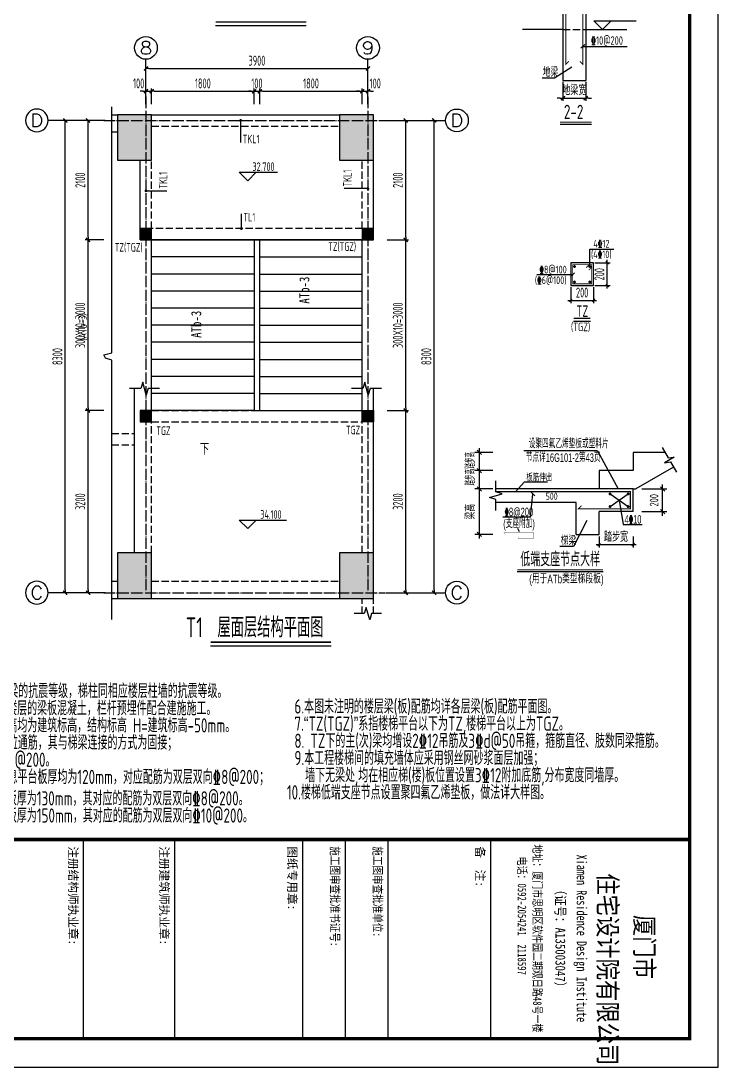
# Model space of a CAD drawing. Extents: x -441005 to 725361, y -182459 to 319313.
# Drawn here: x 455408 to 479900, y -133950 to -97178 of the extents above; entities that cross this region are included whole.
import ezdxf
from ezdxf.enums import TextEntityAlignment as Align

# ---------------------------------------------------------------- set-up
doc = ezdxf.new("R2010")
doc.units = 0
doc.header["$LTSCALE"] = 100
for name, pattern in [('DASHED', [0.75, 0.5, -0.25]), ('DOTE', [2.42, 2, -0.2, 0.02, -0.2]), ('HIDDEN', [7, 5, -2])]:
    doc.linetypes.add(name, pattern=pattern)
doc.layers.get('0').update_dxf_attribs({"linetype": 'CONTINUOUS'})
doc.layers.get('Defpoints').update_dxf_attribs({"linetype": 'CONTINUOUS'})
for name, color, linetype in [('AXIS', 3, 'CONTINUOUS'), ('AXIS_TEXT', 7, 'CONTINUOUS'), ('BEAM', 4, 'DASHED'), ('BEAM_CON', 4, 'CONTINUOUS'), ('COLU', 7, 'CONTINUOUS'), ('DIM', 3, 'CONTINUOUS'), ('DIM_SYMB', 3, 'CONTINUOUS'), ('DOTE', 8, 'DOTE'), ('D大样&索引', 7, 'CONTINUOUS'), ('GZ', 2, 'CONTINUOUS'), ('L梁图-主梁标注', 140, 'CONTINUOUS'), ('L梁图-次梁标注', 9, 'CONTINUOUS'), ('REIN', 1, 'CONTINUOUS'), ('STAIR', 2, 'CONTINUOUS'), ('S说明&图名', 4, 'CONTINUOUS'), ('TEXT', 7, 'CONTINUOUS'), ('THIN', 7, 'CONTINUOUS'), ('图框', 7, 'CONTINUOUS')]:
    doc.layers.add(name, color=color, linetype=linetype)
doc.styles.add('_TCH_AXIS', font='COMPLEX', dxfattribs={"bigfont": 'GBCBIG'})
doc.styles.add('_TCH_DIM', font='tssdeng.shx', dxfattribs={"width": 0.7, "bigfont": '1.shx'})
doc.styles.add('COMPLEX', font='COMPLEX')
doc.styles.add('DIM_FONT', font='tssdeng.shx', dxfattribs={"width": 0.7, "bigfont": '1.shx'})
doc.styles.add('HZTXT', font='TXT', dxfattribs={"bigfont": 'HZTXT'})
doc.styles.add('TSSD_Dimension', font='tssdeng.shx', dxfattribs={"width": 0.62, "bigfont": '1.shx'})
doc.styles.add('TSSD_Rein', font='Tssdeng.shx', dxfattribs={"width": 0.7, "bigfont": '1.shx'})
doc.styles.add('图框字型一', font='SimSun.ttf')
doc.styles.add('梁平法', font='xxxxx.shx', dxfattribs={"bigfont": 'dxfs.shx'})
doc.styles.add('说明', font='romans.shx', dxfattribs={"width": 0.7, "bigfont": 'dxfs.shx'})
doc.styles.add('黑体', font='simhei_1.ttf', dxfattribs={"width": 0.7})
doc.dimstyles.new('DIMN', dxfattribs={"dimtxt": 300, "dimasz": 100, "dimexe": 250, "dimexo": 300, "dimgap": 150, "dimtad": 1, "dimdec": 0, "dimzin": 0, "dimdsep": 46, "dimtxsty": 'DIM_FONT', "dimblk": 'ARCHTICK', "dimcen": 0.09, "dimclrt": 7, "dimazin": 2, "dimtfac": 1, "dimtdec": 0, "dimtix": 1, "dimtmove": 2, "dimatfit": 3, "dimfxl": 0, "dimtolj": 1, "dimtzin": 0, "dimarcsym": 0})
doc.dimstyles.new('TSSD_25_100', dxfattribs={"dimtxt": 350, "dimasz": 100, "dimexe": 100, "dimexo": 50, "dimgap": 100, "dimtad": 1, "dimdec": 0, "dimlfac": 0.25, "dimzin": 0, "dimdsep": 46, "dimtxsty": 'TSSD_Dimension', "dimblk": 'ARCHTICK', "dimcen": 0, "dimdle": 100, "dimclrt": 7, "dimadec": 0, "dimazin": 0, "dimtfac": 1, "dimtdec": 0, "dimtix": 1, "dimtmove": 2, "dimatfit": 3, "dimfxl": 0, "dimtolj": 1, "dimtzin": 0, "dimarcsym": 0})
doc.dimstyles.new('TSSD_50_100', dxfattribs={"dimtxt": 350, "dimasz": 100, "dimexe": 100, "dimexo": 50, "dimgap": 100, "dimtad": 1, "dimdec": 0, "dimlfac": 0.5, "dimzin": 0, "dimdsep": 46, "dimtxsty": 'TSSD_Dimension', "dimblk": '_tsdbk', "dimcen": 0, "dimdle": 100, "dimclrt": 7, "dimadec": 0, "dimazin": 0, "dimtfac": 1, "dimtdec": 0, "dimtix": 1, "dimtmove": 2, "dimatfit": 3, "dimfxl": 0, "dimtolj": 1, "dimtzin": 0, "dimarcsym": 0})

# ---------------------------------------------------------------- blocks, each defined once
blk = doc.blocks.new('_OBLIQUE')
at = {"color": 0, "linetype": 'ByBlock'}
blk.add_line((-0.5, -0.5), (0.5, 0.5), dxfattribs=at)
blk = doc.blocks.new('*D1404')
at = {"layer": 'Defpoints', "color": 0}
for p in [(1732, 3392), (950, 1792), (1732, 1792)]:
    blk.add_point(p, dxfattribs=at)
at = {"layer": 'D大样&索引', "color": 0, "lineweight": -2}
for p, q in [((1432, 3392), (800, 3392)), ((950, 3542), (950, 1642)), ((1432, 1792), (800, 1792))]:
    blk.add_line(p, q, dxfattribs=at)
at = {"layer": 'D大样&索引', "color": 0, "lineweight": -2, "xscale": 150, "yscale": 150, "zscale": 150}
for p, rotation in [((950, 3392), 90), ((950, 1792), 270)]:
    blk.add_blockref('_OBLIQUE', p, dxfattribs=dict(at, rotation=rotation))
at = {"layer": 'D大样&索引', "color": 7, "insert": (650, 2592), "char_height": 300, "attachment_point": 5, "rotation": 90, "style": 'DIM_FONT'}
blk.add_mtext('\\A1;{\\Ftssdeng,1|c134;梁高}', dxfattribs=at)
blk = doc.blocks.new('_ArchTick')
at = {"color": 0, "linetype": 'ByBlock', "const_width": 0.4}
blk.add_lwpolyline([(-0.5, -0.5), (0.5, 0.5)], dxfattribs=at)
blk = doc.blocks.new('*D1405')
at = {"layer": 'Defpoints', "color": 0}
for p in [(5158, 1766), (6358, 1766), (6358, 1433)]:
    blk.add_point(p, dxfattribs=at)
at = {"layer": 'D大样&索引', "color": 0, "lineweight": -2}
for p, q in [((5158, 1716), (5158, 1333)), ((6358, 1716), (6358, 1333)), ((5058, 1433), (6458, 1433))]:
    blk.add_line(p, q, dxfattribs=at)
at = {"layer": 'D大样&索引', "color": 0, "lineweight": -2, "xscale": 100, "yscale": 100, "zscale": 100, "rotation": 180}
blk.add_blockref('_ArchTick', (5158, 1433), dxfattribs=at)
at = {"layer": 'D大样&索引', "color": 0, "lineweight": -2, "xscale": 100, "yscale": 100, "zscale": 100}
blk.add_blockref('_ArchTick', (6358, 1433), dxfattribs=at)
at = {"layer": 'D大样&索引', "color": 7, "insert": (5758, 1708), "char_height": 350, "attachment_point": 5, "style": 'TSSD_Dimension'}
blk.add_mtext('\\A1;踏步宽', dxfattribs=at)
blk = doc.blocks.new('*D1406')
at = {"layer": 'Defpoints', "color": 0}
for p in [(6358, 3392), (7392, 3392), (6358, 2592)]:
    blk.add_point(p, dxfattribs=at)
at = {"layer": 'D大样&索引', "color": 0, "lineweight": -2}
for p, q in [((6658, 3392), (7542, 3392)), ((7392, 2442), (7392, 3542)), ((6658, 2592), (7542, 2592))]:
    blk.add_line(p, q, dxfattribs=at)
at = {"layer": 'D大样&索引', "color": 0, "lineweight": -2, "xscale": 150, "yscale": 150, "zscale": 150}
for p, rotation in [((7392, 3392), 90), ((7392, 2592), 270)]:
    blk.add_blockref('_OBLIQUE', p, dxfattribs=dict(at, rotation=rotation))
at = {"layer": 'D大样&索引', "color": 7, "insert": (7092, 2992), "char_height": 300, "attachment_point": 5, "rotation": 90, "style": 'DIM_FONT'}
blk.add_mtext('\\A1;200', dxfattribs=at)
blk = doc.blocks.new('*D1407')
at = {"layer": 'Defpoints', "color": 0}
for p in [(1732, 4032), (950, 3392), (1732, 3392)]:
    blk.add_point(p, dxfattribs=at)
at = {"layer": 'D大样&索引', "color": 0, "lineweight": -2}
for p, q in [((950, 4182), (950, 3242)), ((1432, 4032), (800, 4032)), ((1432, 3392), (800, 3392))]:
    blk.add_line(p, q, dxfattribs=at)
at = {"layer": 'D大样&索引', "color": 0, "lineweight": -2, "xscale": 150, "yscale": 150, "zscale": 150}
for p, rotation in [((950, 4032), 90), ((950, 3392), 270)]:
    blk.add_blockref('_OBLIQUE', p, dxfattribs=dict(at, rotation=rotation))
blk = doc.blocks.new('*D1408')
at = {"layer": 'Defpoints', "color": 0}
for p in [(1732, 4672), (950, 4032), (1732, 4032)]:
    blk.add_point(p, dxfattribs=at)
at = {"layer": 'D大样&索引', "color": 0, "lineweight": -2}
for p, q in [((950, 4822), (950, 3882)), ((1432, 4672), (800, 4672)), ((1432, 4032), (800, 4032))]:
    blk.add_line(p, q, dxfattribs=at)
at = {"layer": 'D大样&索引', "color": 0, "lineweight": -2, "xscale": 150, "yscale": 150, "zscale": 150}
for p, rotation in [((950, 4672), 90), ((950, 4032), 270)]:
    blk.add_blockref('_OBLIQUE', p, dxfattribs=dict(at, rotation=rotation))
blk = doc.blocks.new('_AXISO')
blk.add_circle((0, 0), 0.5)
at = {"layer": 'AXIS_TEXT', "style": 'COMPLEX', "width": 1.041667}
blk.add_attdef('A', text='', height=0.56, dxfattribs=at).set_placement((-0.25, -0.28), (0.25, -0.28), align=Align.FIT)
blk = doc.blocks.new('_tsdbk')
blk.add_line((-1, 0), (0, 0))
at = {"const_width": 0.5}
blk.add_lwpolyline([(-0.7, -0.7), (0.7, 0.7)], dxfattribs=at)
blk = doc.blocks.new('*D1495')
at = {"layer": 'Defpoints', "color": 0}
for p in [(468425, -100675), (469925, -100675), (468425, -117275)]:
    blk.add_point(p, dxfattribs=at)
at = {"layer": 'DIM', "color": 0, "lineweight": -2}
for p, q in [((468475, -100675), (470025, -100675)), ((469925, -117175), (469925, -100775)), ((468475, -117275), (470025, -117275))]:
    blk.add_line(p, q, dxfattribs=at)
at = {"layer": 'DIM', "color": 0, "lineweight": -2, "xscale": 100, "yscale": 100, "zscale": 100}
for p, rotation in [((469925, -100675), 90), ((469925, -117275), 270)]:
    blk.add_blockref('_tsdbk', p, dxfattribs=dict(at, rotation=rotation))
at = {"layer": 'DIM', "color": 7, "insert": (469650, -108975), "char_height": 350, "attachment_point": 5, "rotation": 90, "style": 'TSSD_Dimension'}
blk.add_mtext('\\A1;8300', dxfattribs=at)
blk = doc.blocks.new('*D1496')
at = {"layer": 'Defpoints', "color": 0}
for p in [(456966, -100675), (458366, -100675), (458366, -117275)]:
    blk.add_point(p, dxfattribs=at)
at = {"layer": 'DIM', "color": 0, "lineweight": -2}
for p, q in [((458316, -100675), (456866, -100675)), ((456966, -117175), (456966, -100775)), ((458316, -117275), (456866, -117275))]:
    blk.add_line(p, q, dxfattribs=at)
at = {"layer": 'DIM', "color": 0, "lineweight": -2, "xscale": 100, "yscale": 100, "zscale": 100}
for p, rotation in [((456966, -100675), 90), ((456966, -117275), 270)]:
    blk.add_blockref('_tsdbk', p, dxfattribs=dict(at, rotation=rotation))
at = {"layer": 'DIM', "color": 7, "insert": (456691, -108975), "char_height": 350, "attachment_point": 5, "rotation": 90, "style": 'TSSD_Dimension'}
blk.add_mtext('\\A1;8300', dxfattribs=at)
blk = doc.blocks.new('*D1497')
at = {"layer": 'Defpoints', "color": 0}
for p in [(467600, -98850), (459800, -99850), (467600, -99850)]:
    blk.add_point(p, dxfattribs=at)
at = {"layer": 'DIM', "color": 0, "lineweight": -2}
for p, q in [((459800, -99800), (459800, -98750)), ((459900, -98850), (467500, -98850)), ((467600, -99800), (467600, -98750))]:
    blk.add_line(p, q, dxfattribs=at)
at = {"layer": 'DIM', "color": 0, "lineweight": -2, "xscale": 100, "yscale": 100, "zscale": 100, "rotation": 180}
blk.add_blockref('_tsdbk', (459800, -98850), dxfattribs=at)
at = {"layer": 'DIM', "color": 0, "lineweight": -2, "xscale": 100, "yscale": 100, "zscale": 100}
blk.add_blockref('_tsdbk', (467600, -98850), dxfattribs=at)
at = {"layer": 'DIM', "color": 7, "insert": (463700, -98575), "char_height": 350, "attachment_point": 5, "style": 'TSSD_Dimension'}
blk.add_mtext('\\A1;3900', dxfattribs=at)
blk = doc.blocks.new('*D1498')
at = {"layer": 'Defpoints', "color": 0}
for p in [(460000, -99650), (459800, -100150), (460000, -100150)]:
    blk.add_point(p, dxfattribs=at)
at = {"layer": 'DIM', "color": 0, "lineweight": -2}
for p, q in [((459700, -99650), (459600, -99650)), ((459800, -100100), (459800, -99550)), ((459800, -99650), (460000, -99650)), ((460000, -100100), (460000, -99550)), ((460100, -99650), (460200, -99650))]:
    blk.add_line(p, q, dxfattribs=at)
at = {"layer": 'DIM', "color": 0, "lineweight": -2, "xscale": 100, "yscale": 100, "zscale": 100}
blk.add_blockref('_tsdbk', (459800, -99650), dxfattribs=at)
at = {"layer": 'DIM', "color": 0, "lineweight": -2, "xscale": 100, "yscale": 100, "zscale": 100, "rotation": 180}
blk.add_blockref('_tsdbk', (460000, -99650), dxfattribs=at)
at = {"layer": 'DIM', "color": 7, "insert": (459545, -99375), "char_height": 350, "attachment_point": 5, "style": 'TSSD_Dimension'}
blk.add_mtext('\\A1;100', dxfattribs=at)
blk = doc.blocks.new('*D1499')
at = {"layer": 'Defpoints', "color": 0}
for p in [(467600, -99650), (467400, -100150), (467600, -100150)]:
    blk.add_point(p, dxfattribs=at)
at = {"layer": 'DIM', "color": 0, "lineweight": -2}
for p, q in [((467300, -99650), (467200, -99650)), ((467400, -100100), (467400, -99550)), ((467400, -99650), (467600, -99650)), ((467600, -100100), (467600, -99550)), ((467700, -99650), (467800, -99650))]:
    blk.add_line(p, q, dxfattribs=at)
at = {"layer": 'DIM', "color": 0, "lineweight": -2, "xscale": 100, "yscale": 100, "zscale": 100}
blk.add_blockref('_tsdbk', (467400, -99650), dxfattribs=at)
at = {"layer": 'DIM', "color": 0, "lineweight": -2, "xscale": 100, "yscale": 100, "zscale": 100, "rotation": 180}
blk.add_blockref('_tsdbk', (467600, -99650), dxfattribs=at)
at = {"layer": 'DIM', "color": 7, "insert": (467855, -99375), "char_height": 350, "attachment_point": 5, "style": 'TSSD_Dimension'}
blk.add_mtext('\\A1;100', dxfattribs=at)
blk = doc.blocks.new('*D1500')
at = {"layer": 'Defpoints', "color": 0}
for p in [(463800, -99650), (463600, -100150), (463800, -100150)]:
    blk.add_point(p, dxfattribs=at)
at = {"layer": 'DIM', "color": 0, "lineweight": -2}
for p, q in [((463500, -99650), (463400, -99650)), ((463600, -100100), (463600, -99550)), ((463600, -99650), (463800, -99650)), ((463800, -100100), (463800, -99550)), ((463900, -99650), (464000, -99650))]:
    blk.add_line(p, q, dxfattribs=at)
at = {"layer": 'DIM', "color": 0, "lineweight": -2, "xscale": 100, "yscale": 100, "zscale": 100}
blk.add_blockref('_tsdbk', (463600, -99650), dxfattribs=at)
at = {"layer": 'DIM', "color": 0, "lineweight": -2, "xscale": 100, "yscale": 100, "zscale": 100, "rotation": 180}
blk.add_blockref('_tsdbk', (463800, -99650), dxfattribs=at)
at = {"layer": 'DIM', "color": 7, "insert": (463700, -99375), "char_height": 350, "attachment_point": 5, "style": 'TSSD_Dimension'}
blk.add_mtext('\\A1;100', dxfattribs=at)
blk = doc.blocks.new('*D1501')
at = {"layer": 'Defpoints', "color": 0}
for p in [(467400, -99650), (463800, -100150), (467400, -100150)]:
    blk.add_point(p, dxfattribs=at)
at = {"layer": 'DIM', "color": 0, "lineweight": -2}
for p, q in [((463800, -100100), (463800, -99550)), ((463900, -99650), (467300, -99650)), ((467400, -100100), (467400, -99550))]:
    blk.add_line(p, q, dxfattribs=at)
at = {"layer": 'DIM', "color": 0, "lineweight": -2, "xscale": 100, "yscale": 100, "zscale": 100, "rotation": 180}
blk.add_blockref('_tsdbk', (463800, -99650), dxfattribs=at)
at = {"layer": 'DIM', "color": 0, "lineweight": -2, "xscale": 100, "yscale": 100, "zscale": 100}
blk.add_blockref('_tsdbk', (467400, -99650), dxfattribs=at)
at = {"layer": 'DIM', "color": 7, "insert": (465600, -99375), "char_height": 350, "attachment_point": 5, "style": 'TSSD_Dimension'}
blk.add_mtext('\\A1;1800', dxfattribs=at)
blk = doc.blocks.new('*D1502')
at = {"layer": 'Defpoints', "color": 0}
for p in [(463600, -99650), (460000, -100150), (463600, -100150)]:
    blk.add_point(p, dxfattribs=at)
at = {"layer": 'DIM', "color": 0, "lineweight": -2}
for p, q in [((460000, -100100), (460000, -99550)), ((460100, -99650), (463500, -99650)), ((463600, -100100), (463600, -99550))]:
    blk.add_line(p, q, dxfattribs=at)
at = {"layer": 'DIM', "color": 0, "lineweight": -2, "xscale": 100, "yscale": 100, "zscale": 100, "rotation": 180}
blk.add_blockref('_tsdbk', (460000, -99650), dxfattribs=at)
at = {"layer": 'DIM', "color": 0, "lineweight": -2, "xscale": 100, "yscale": 100, "zscale": 100}
blk.add_blockref('_tsdbk', (463600, -99650), dxfattribs=at)
at = {"layer": 'DIM', "color": 7, "insert": (461800, -99375), "char_height": 350, "attachment_point": 5, "style": 'TSSD_Dimension'}
blk.add_mtext('\\A1;1800', dxfattribs=at)
blk = doc.blocks.new('*D1479')
at = {"layer": 'Defpoints', "color": 0}
for p in [(474725, -106481), (475525, -106481), (475525, -107000)]:
    blk.add_point(p, dxfattribs=at)
at = {"layer": 'D大样&索引', "color": 0, "lineweight": -2}
for p, q in [((474725, -106531), (474725, -107100)), ((475525, -106531), (475525, -107100)), ((474625, -107000), (475625, -107000))]:
    blk.add_line(p, q, dxfattribs=at)
at = {"layer": 'D大样&索引', "color": 0, "lineweight": -2, "xscale": 100, "yscale": 100, "zscale": 100, "rotation": 180}
blk.add_blockref('_ArchTick', (474725, -107000), dxfattribs=at)
at = {"layer": 'D大样&索引', "color": 0, "lineweight": -2, "xscale": 100, "yscale": 100, "zscale": 100}
blk.add_blockref('_ArchTick', (475525, -107000), dxfattribs=at)
at = {"layer": 'D大样&索引', "color": 7, "insert": (475125, -106725), "char_height": 350, "attachment_point": 5, "style": 'TSSD_Dimension'}
blk.add_mtext('\\A1;200', dxfattribs=at)
blk = doc.blocks.new('*D1480')
at = {"layer": 'Defpoints', "color": 0}
for p in [(475525, -105681), (476007, -105681), (475525, -106481)]:
    blk.add_point(p, dxfattribs=at)
at = {"layer": 'D大样&索引', "color": 0, "lineweight": -2}
for p, q in [((475575, -105681), (476107, -105681)), ((476007, -106581), (476007, -105581)), ((475575, -106481), (476107, -106481))]:
    blk.add_line(p, q, dxfattribs=at)
at = {"layer": 'D大样&索引', "color": 0, "lineweight": -2, "xscale": 100, "yscale": 100, "zscale": 100}
for p, rotation in [((476007, -105681), 90), ((476007, -106481), 270)]:
    blk.add_blockref('_ArchTick', p, dxfattribs=dict(at, rotation=rotation))
at = {"layer": 'D大样&索引', "color": 7, "insert": (475732, -106081), "char_height": 350, "attachment_point": 5, "rotation": 90, "style": 'TSSD_Dimension'}
blk.add_mtext('\\A1;200', dxfattribs=at)
blk = doc.blocks.new('*D1510')
at = {"layer": 'Defpoints', "color": 0}
for p in [(457766, -100675), (458366, -100675), (458366, -104875)]:
    blk.add_point(p, dxfattribs=at)
at = {"layer": 'DIM', "color": 0, "lineweight": -2}
for p, q in [((458316, -100675), (457666, -100675)), ((457766, -104775), (457766, -100775)), ((458316, -104875), (457666, -104875))]:
    blk.add_line(p, q, dxfattribs=at)
at = {"layer": 'DIM', "color": 0, "lineweight": -2, "xscale": 100, "yscale": 100, "zscale": 100}
for p, rotation in [((457766, -100675), 90), ((457766, -104875), 270)]:
    blk.add_blockref('_tsdbk', p, dxfattribs=dict(at, rotation=rotation))
at = {"layer": 'DIM', "color": 7, "insert": (457491, -102775), "char_height": 350, "attachment_point": 5, "rotation": 90, "style": 'TSSD_Dimension'}
blk.add_mtext('\\A1;2100', dxfattribs=at)
blk = doc.blocks.new('*D1511')
at = {"layer": 'Defpoints', "color": 0}
for p in [(468225, -110875), (468925, -110875), (468225, -117275)]:
    blk.add_point(p, dxfattribs=at)
at = {"layer": 'DIM', "color": 0, "lineweight": -2}
for p, q in [((468275, -110875), (469025, -110875)), ((468925, -117175), (468925, -110975)), ((468275, -117275), (469025, -117275))]:
    blk.add_line(p, q, dxfattribs=at)
at = {"layer": 'DIM', "color": 0, "lineweight": -2, "xscale": 100, "yscale": 100, "zscale": 100}
for p, rotation in [((468925, -110875), 90), ((468925, -117275), 270)]:
    blk.add_blockref('_tsdbk', p, dxfattribs=dict(at, rotation=rotation))
at = {"layer": 'DIM', "color": 7, "insert": (468650, -114075), "char_height": 350, "attachment_point": 5, "rotation": 90, "style": 'TSSD_Dimension'}
blk.add_mtext('\\A1;3200', dxfattribs=at)
blk = doc.blocks.new('*D1512')
at = {"layer": 'Defpoints', "color": 0}
for p in [(468225, -104875), (468925, -104875), (468225, -110875)]:
    blk.add_point(p, dxfattribs=at)
at = {"layer": 'DIM', "color": 0, "lineweight": -2}
for p, q in [((468275, -104875), (469025, -104875)), ((468925, -110775), (468925, -104975)), ((468275, -110875), (469025, -110875))]:
    blk.add_line(p, q, dxfattribs=at)
at = {"layer": 'DIM', "color": 0, "lineweight": -2, "xscale": 100, "yscale": 100, "zscale": 100}
for p, rotation in [((468925, -104875), 90), ((468925, -110875), 270)]:
    blk.add_blockref('_tsdbk', p, dxfattribs=dict(at, rotation=rotation))
at = {"layer": 'DIM', "color": 7, "insert": (468650, -107875), "char_height": 350, "attachment_point": 5, "rotation": 90, "style": 'TSSD_Dimension'}
blk.add_mtext('\\A1;300X10=3000', dxfattribs=at)
blk = doc.blocks.new('*D1513')
at = {"layer": 'Defpoints', "color": 0}
for p in [(468225, -100675), (468925, -100675), (468225, -104875)]:
    blk.add_point(p, dxfattribs=at)
at = {"layer": 'DIM', "color": 0, "lineweight": -2}
for p, q in [((468275, -100675), (469025, -100675)), ((468925, -104775), (468925, -100775)), ((468275, -104875), (469025, -104875))]:
    blk.add_line(p, q, dxfattribs=at)
at = {"layer": 'DIM', "color": 0, "lineweight": -2, "xscale": 100, "yscale": 100, "zscale": 100}
for p, rotation in [((468925, -100675), 90), ((468925, -104875), 270)]:
    blk.add_blockref('_tsdbk', p, dxfattribs=dict(at, rotation=rotation))
at = {"layer": 'DIM', "color": 7, "insert": (468650, -102775), "char_height": 350, "attachment_point": 5, "rotation": 90, "style": 'TSSD_Dimension'}
blk.add_mtext('\\A1;2100', dxfattribs=at)
blk = doc.blocks.new('*D1514')
at = {"layer": 'Defpoints', "color": 0}
for p in [(457766, -104875), (458366, -104875), (458366, -110875)]:
    blk.add_point(p, dxfattribs=at)
at = {"layer": 'DIM', "color": 0, "lineweight": -2}
for p, q in [((458316, -104875), (457666, -104875)), ((457766, -110775), (457766, -104975)), ((458316, -110875), (457666, -110875))]:
    blk.add_line(p, q, dxfattribs=at)
at = {"layer": 'DIM', "color": 0, "lineweight": -2, "xscale": 100, "yscale": 100, "zscale": 100}
for p, rotation in [((457766, -104875), 90), ((457766, -110875), 270)]:
    blk.add_blockref('_tsdbk', p, dxfattribs=dict(at, rotation=rotation))
at = {"layer": 'DIM', "color": 7, "insert": (457491, -107875), "char_height": 350, "attachment_point": 5, "rotation": 90, "style": 'TSSD_Dimension'}
blk.add_mtext('\\A1;300X10=3000', dxfattribs=at)
blk = doc.blocks.new('*D1515')
at = {"layer": 'Defpoints', "color": 0}
for p in [(457766, -110875), (458366, -110875), (458366, -117275)]:
    blk.add_point(p, dxfattribs=at)
at = {"layer": 'DIM', "color": 0, "lineweight": -2}
for p, q in [((458316, -110875), (457666, -110875)), ((457766, -117175), (457766, -110975)), ((458316, -117275), (457666, -117275))]:
    blk.add_line(p, q, dxfattribs=at)
at = {"layer": 'DIM', "color": 0, "lineweight": -2, "xscale": 100, "yscale": 100, "zscale": 100}
for p, rotation in [((457766, -110875), 90), ((457766, -117275), 270)]:
    blk.add_blockref('_tsdbk', p, dxfattribs=dict(at, rotation=rotation))
at = {"layer": 'DIM', "color": 7, "insert": (457491, -114075), "char_height": 350, "attachment_point": 5, "rotation": 90, "style": 'TSSD_Dimension'}
blk.add_mtext('\\A1;3200', dxfattribs=at)
blk = doc.blocks.new('*D1517')
at = {"layer": 'Defpoints', "color": 0}
for p in [(474450, -99272), (475250, -99272), (475250, -99890)]:
    blk.add_point(p, dxfattribs=at)
at = {"layer": 'DIM', "color": 0, "lineweight": -2}
for p, q in [((474450, -99322), (474450, -99990)), ((475250, -99322), (475250, -99990)), ((474350, -99890), (474250, -99890)), ((474450, -99890), (475250, -99890)), ((475350, -99890), (475450, -99890))]:
    blk.add_line(p, q, dxfattribs=at)
at = {"layer": 'DIM', "color": 0, "lineweight": -2, "xscale": 100, "yscale": 100, "zscale": 100}
blk.add_blockref('_tsdbk', (474450, -99890), dxfattribs=at)
at = {"layer": 'DIM', "color": 0, "lineweight": -2, "xscale": 100, "yscale": 100, "zscale": 100, "rotation": 180}
blk.add_blockref('_tsdbk', (475250, -99890), dxfattribs=at)
at = {"layer": 'DIM', "color": 7, "insert": (474850, -99615), "char_height": 350, "attachment_point": 5, "style": 'TSSD_Dimension'}
blk.add_mtext('\\A1;地梁宽', dxfattribs=at)
blk = doc.blocks.new('layisuixin-point')
blk.add_lwpolyline([(-0.25, 0, 0.5, 0.5, 1), (0.25, 0, 0.5, 0.5, 1)], format="xyseb", close=True)
blk = doc.blocks.new('A2+1_2')
at = {"layer": '图框'}
for p, q in [((81100, 34000), (88100, 34000)), ((81100, 30400), (88100, 30400)), ((81100, 28900), (88100, 28900)), ((81100, 27400), (88100, 27400)), ((81100, 22900), (88100, 22900)), ((81100, 19700), (88100, 19700))]:
    blk.add_line(p, q, dxfattribs=at)
blk.add_lwpolyline([(0, 0), (89100, 0), (89100, 42000), (0, 42000)], close=True, dxfattribs=at)
at = {"layer": '图框', "const_width": 120}
blk.add_lwpolyline([(2500, 1000), (88100, 1000), (88100, 41000), (2500, 41000)], close=True, dxfattribs=at)
blk.add_lwpolyline([(81100, 41000), (81100, 1000)], dxfattribs=at)
at = {"layer": '图框'}
for s, height, style, p in [('厦门市', 750, 'HZTXT', (83750, 39013)), ('住宅设计院有限公司', 750, 'HZTXT', (82290, 37723)), ('备  注:', 300, '图框字型一', (81342, 33490)), ('图纸专用章:', 300, '图框字型一', (81342, 26890)), ('注册建筑师执业章:', 300, '图框字型一', (81342, 22390)), ('注册结构师执业章:', 300, '图框字型一', (81342, 19190))]:
    blk.add_text(s, height=height, dxfattribs=dict(at, style=style)).set_placement(p)
at = {"layer": '图框', "style": '图框字型一'}
for s, height, width, p in [('Xiamen Residence Design Institute', 350, 0.75, (84578, 37036)), ('（证号：A135003047）', 350, 0.8, (84578, 36288)), ('地址：厦门市思明区软件园二期观日路48号一楼', 300, 0.75, (84578, 35504)), ('电话：0592-2054241  2118597', 300, 0.75, (83781, 34964))]:
    blk.add_text(s, height=height, dxfattribs=dict(at, width=width)).set_placement(p, align=Align.CENTER)
at = {"layer": '图框', "style": '图框字型一', "width": 0.8}
for s, p in [('施工图审查批准单位:', (81342, 29890)), ('施工图审查批准书证号:', (81342, 28390))]:
    blk.add_text(s, height=300, dxfattribs=at).set_placement(p)
blk = doc.blocks.new('A$C70C24E18')
at = {"layer": 'D大样&索引'}
for p, q in [((6358.1, 4672.5), (6358.1, 4032.5)), ((7478.1, 4672.5), (6358.1, 4672.5)), ((7775.8, 4151.5), (6447.4, 3392.5)), ((5158.1, 4032.5), (5158.1, 3392.5)), ((6358.1, 4032.5), (5158.1, 4032.5)), ((6358.1, 3392.5), (1530.8, 3392.5)), ((6358.1, 2592.5), (6358.1, 3392.5)), ((6358.1, 3392.5), (6447.4, 3392.5)), ((5544.9, 2770.3), (6180.3, 3214.7)), ((5544.9, 3214.7), (6180.3, 2770.3)), ((5862.6, 2992.5), (6011.1, 2139.6)), ((4358.1, 2912.5), (1530.8, 2912.5)), ((4358.1, 1792.5), (4358.1, 2912.5)), ((5158.1, 1792.5), (5158.1, 2592.5)), ((6358.1, 2592.5), (5158.1, 2592.5)), ((4729.3, 2274.5), (4265.7, 1363.8)), ((2368.3, 1878.6), (2307.8, 2000.3)), ((6011.1, 2139.6), (6679.4, 2139.6)), ((4358.1, 1792.5), (5158.1, 1792.5)), ((4265.7, 1363.8), (3779.2, 1363.8))]:
    blk.add_line(p, q, dxfattribs=at)
at = {"layer": 'D大样&索引', "color": 7}
for p, q in [((2525.3, 3626.2), (2224.2, 3292.5)), ((3349.1, 3626.2), (2525.3, 3626.2))]:
    blk.add_line(p, q, dxfattribs=at)
at = {"layer": 'D大样&索引'}
blk.add_lwpolyline([(7381.9, 4840.9), (7588, 4480.2), (7801.3, 4510), (7454, 4311.5), (7667.4, 4341.3), (7876.8, 3974.7)], dxfattribs=at)
at = {"layer": 'D大样&索引', "const_width": 40}
blk.add_lwpolyline([(6358.1, 3392.5), (5158.1, 3392.5)], dxfattribs=at)
at = {"layer": 'REIN'}
blk.add_lwpolyline([(1530.8, 3292.5, 40, 40, 0), (6258.1, 3292.5, 40, 40, 0), (6258.1, 2692.5, 30, 30, 0), (4434.5, 2692.5, 30, 30, 0), (4544.1, 2802.1, 30, 30, 0)], format="xyseb", dxfattribs=at)
at = {"layer": 'REIN', "color": 1, "const_width": 40}
blk.add_lwpolyline([(2758.1, 3292.5), (2908.1, 3142.5)], dxfattribs=at)
at = {"layer": 'REIN', "color": 1, "const_width": 50}
for points in [[(5519.9, 3214.7, 1), (5569.9, 3214.7, 1)], [(6155.3, 3214.7, 1), (6205.3, 3214.7, 1)], [(5519.9, 2770.3, -1), (5569.9, 2770.3, -1)], [(6155.3, 2770.3, -1), (6205.3, 2770.3, -1)]]:
    blk.add_lwpolyline(points, format="xyb", close=True, dxfattribs=at)
at = {"layer": 'REIN', "color": 1}
blk.add_lwpolyline([(2352.8, 1694.2, 9, 9, 0), (2319.9, 1661.3, 9, 9, 0), (2867, 1661.3, 12, 12, 0), (2867, 1841.3, 12, 12, 0), (1817, 1841.3, 12, 12, 0), (1862, 1796.3, 12, 12, 0)], format="xyseb", dxfattribs=at)
at = {"layer": 'TEXT'}
for p, q in [((5103.1, 4734.4), (2520.7, 4734.4)), ((5103.1, 4734.4), (5834.4, 3392.5)), ((2752.7, 2393.8), (2833.1, 3217.5)), ((2752.7, 2393.8), (1784.4, 2393.8))]:
    blk.add_line(p, q, dxfattribs=at)
at = {"layer": 'TEXT', "const_width": 40}
blk.add_lwpolyline([(5303.9, 543.3), (2282.7, 543.3)], dxfattribs=at)
at = {"layer": 'TEXT'}
blk.add_lwpolyline([(5303.9, 473.2), (2282.7, 473.2)], dxfattribs=at)
at = {"layer": 'THIN'}
blk.add_lwpolyline([(1530.8, 2632.5), (1530.8, 3022.5), (1310.8, 3092.5), (1750.8, 3212.5), (1530.8, 3282.5), (1530.8, 3672.5)], dxfattribs=at)
at = {"layer": 'D大样&索引', "color": 7, "style": 'TSSD_Rein', "width": 0.7}
for s, height, p in [('板筋伸出', 250, (2602, 3660)), ('500', 250, (3280.9, 3007.5)), ('低端支座节点大样', 500, (2394, 671.1))]:
    blk.add_text(s, height=height, dxfattribs=at).set_placement(p)
at = {"layer": 'D大样&索引', "style": 'TSSD_Rein', "width": 0.7}
blk.add_text('梯梁', height=300, dxfattribs=at).set_placement((3814, 1411.4))
at = {"layer": 'TEXT', "style": '梁平法'}
for s, width, p in [('设聚四氟乙烯垫板或塑料片', 0.6, (2689.1, 4825)), ('节点详16G101-2第43页', 0.6, (2587, 4340.9)), ('%%1328@200', 0.6, (1840.5, 2430.7)), ('(支座附加)', 0.6, (1794.8, 2019)), ('4%%13210', 0.6, (6057.9, 2168.6)), ('(用于ATb类型梯段板)', 0.7, (2706.9, 74.1))]:
    blk.add_text(s, height=300, dxfattribs=dict(at, width=width)).set_placement(p)
at = {"layer": 'TEXT', "style": '梁平法', "width": 0.5}
for p in [(800.5, 4103.5), (800.5, 3507.5)]:
    blk.add_text('踏步高', height=300, rotation=90, dxfattribs=at).set_placement(p)
at = {"layer": 'D大样&索引', "color": 3}
for base, p1, p2, text, picture, middle in [((950.5, 4032.5), (1731.9, 4672.5), (1731.9, 4032.5), ' ', '*D1408', (950.5, 4352.5)), ((950.5, 3392.5), (1731.9, 4032.5), (1731.9, 3392.5), ' ', '*D1407', (950.5, 3712.5)), ((950.5, 1792.5), (1731.9, 3392.5), (1731.9, 1792.5), '{\\Ftssdeng,1|c134;梁高}', '*D1404', (650.5, 2592.5))]:
    dim = blk.add_linear_dim(base=base, p1=p1, p2=p2, angle=90, text=text, dimstyle='DIMN', override={"dimasz": 150, "dimexe": 150, "dimlfac": 0.25, "dimtxsty": 'DIM_FONT', "dimblk1": 'OBLIQUE', "dimblk2": 'OBLIQUE', "dimsah": 1, "dimdle": 150}, dxfattribs=at)
    dim.commit()
    dim.dimension.update_dxf_attribs({"geometry": picture, "text_midpoint": middle})
dim = blk.add_linear_dim(base=(7391.9, 3392.5), p1=(6358.1, 2592.5), p2=(6358.1, 3392.5), angle=90, dimstyle='DIMN', override={"dimasz": 150, "dimexe": 150, "dimlfac": 0.25, "dimtxsty": 'DIM_FONT', "dimblk1": 'OBLIQUE', "dimblk2": 'OBLIQUE', "dimsah": 1, "dimdle": 150}, dxfattribs=at)
dim.commit()
dim.dimension.update_dxf_attribs({"geometry": '*D1406', "text_midpoint": (7091.9, 2992.5)})
dim = blk.add_linear_dim(base=(6358.1, 1432.9), p1=(5158.1, 1765.7), p2=(6358.1, 1765.7), text='踏步宽', dimstyle='TSSD_25_100', dxfattribs=at)
dim.commit()
dim.dimension.update_dxf_attribs({"geometry": '*D1405', "text_midpoint": (5758.1, 1707.9)})

msp = doc.modelspace()

# ---------------------------------------------------------------- hatches: boundary and pattern name
at = {"layer": 'COLU'}
for points in [[(460000, -102075), (460000, -100475), (458800, -100475), (458800, -102075)], [(467800, -102075), (467800, -100475), (466600, -100475), (466600, -102075)], [(460000, -117475), (460000, -115875), (458800, -115875), (458800, -117475)], [(467800, -117475), (467800, -115875), (466600, -115875), (466600, -117475)]]:
    msp.add_hatch(color=251, dxfattribs=at).paths.add_polyline_path(points)
at = {"layer": 'GZ'}
for points in [[(459600, -104875), (460000, -104875), (460000, -104475), (459600, -104475)], [(467400, -104875), (467800, -104875), (467800, -104475), (467400, -104475)], [(459600, -111275), (460000, -111275), (460000, -110875), (459600, -110875)], [(467800, -111275), (467400, -111275), (467400, -110875), (467800, -110875)]]:
    msp.add_hatch(color=252, dxfattribs=at).paths.add_polyline_path(points)

# ---------------------------------------------------------------- linework, layer by layer
for p, q in [((474450, -96549), (474450, -97478.3)), ((475250, -96549), (475250, -97478.3)), ((474450, -97478.3), (474450, -99271.7)), ((475250, -97478.3), (475250, -99271.7)), ((474758.8, -98808.5), (474148.2, -99191.9)), ((474148.2, -99191.9), (473718.8, -99191.9)), ((474450, -99271.7), (475250, -99271.7))]:
    msp.add_line(p, q)
at = {"layer": 'AXIS'}
for p, q in [((459800, -99850), (459800, -98525)), ((467600, -99850), (467600, -98525)), ((458366.5, -100675), (456366.5, -100675)), ((468225, -100675), (470325, -100675)), ((458366.5, -117275), (456366.5, -117275)), ((468225, -117275), (470325, -117275))]:
    msp.add_line(p, q, dxfattribs=at)
at = {"layer": 'BEAM', "linetype": 'HIDDEN', "ltscale": 0.5}
for p, q in [((474450, -97478.3), (475250, -97478.3)), ((460000, -100875), (466600, -100875)), ((460000, -104475), (460000, -102075)), ((467400, -104475), (467400, -102075)), ((467400, -104475), (460000, -104475)), ((460000, -110875), (460000, -110095.6)), ((467400, -110875), (467400, -110095.6)), ((460000, -110875), (463600, -110875)), ((463800, -110875), (467400, -110875)), ((460000, -111275), (467400, -111275)), ((460000, -115875), (460000, -111275)), ((467400, -115875), (467400, -111275)), ((458600, -111675), (459400, -111675)), ((458600, -112075), (459400, -112075)), ((460000, -116875), (466600, -116875)), ((458600, -117475), (458800, -117475)), ((467400, -118012.5), (467400, -117475)), ((467800, -118012.5), (467800, -117475))]:
    msp.add_line(p, q, dxfattribs=at)
at = {"layer": 'BEAM_CON'}
for p, q in [((458600, -100475), (458800, -100475)), ((460000, -100475), (466600, -100475)), ((458600, -101075), (458800, -101075)), ((459600, -104875), (459600, -102075)), ((467800, -104875), (467800, -102075)), ((467800, -104875), (459600, -104875)), ((459400, -115875), (459400, -110095.6)), ((467800, -115875), (467800, -110095.6)), ((458600, -116875), (458800, -116875)), ((460000, -117475), (466600, -117475))]:
    msp.add_line(p, q, dxfattribs=at)
at = {"layer": 'COLU'}
for points in [[(460000, -102075), (460000, -100475), (458800, -100475), (458800, -102075)], [(467800, -102075), (467800, -100475), (466600, -100475), (466600, -102075)], [(460000, -117475), (460000, -115875), (458800, -115875), (458800, -117475)], [(467800, -117475), (467800, -115875), (466600, -115875), (466600, -117475)]]:
    msp.add_lwpolyline(points, close=True, dxfattribs=at)
at = {"layer": 'DIM_SYMB'}
msp.add_lwpolyline([(461875, -111800, 0, 0, 0), (461875, -103275, 0, 0, 0), (465675, -103275, 0, 0, 0), (465675, -108700, 80, 0, 0), (465675, -109000, 0, 0, 0)], format="xyseb", dxfattribs=at)
at = {"layer": 'DOTE', "ltscale": 2}
for p, q in [((459800, -99850), (459800, -117275)), ((467600, -99850), (467600, -117275)), ((458316.5, -100675), (468225, -100675)), ((458316.5, -117275), (468200, -117275))]:
    msp.add_line(p, q, dxfattribs=at)
at = {"layer": 'D大样&索引'}
for p, q in [((474450, -97478.3), (473026.1, -97478.3)), ((475395, -105198.8), (476243.7, -105198.8)), ((475395, -105811.3), (475395, -105198.8)), ((474790, -106099.6), (473536.9, -106099.6)), ((474720.2, -106169.4), (474859.8, -106029.9)), ((474823.6, -107731.8), (475413.7, -107731.8))]:
    msp.add_line(p, q, dxfattribs=at)
at = {"layer": 'D大样&索引', "color": 7, "const_width": 40}
msp.add_lwpolyline([(474351.8, -100737.7), (475455.2, -100737.7)], dxfattribs=at)
at = {"layer": 'D大样&索引', "color": 7}
msp.add_lwpolyline([(474351.8, -100807.8), (475455.2, -100807.8)], dxfattribs=at)
at = {"layer": 'D大样&索引'}
msp.add_lwpolyline([(474725, -106481.3), (475525, -106481.3), (475525, -105681.3), (474725, -105681.3)], close=True, dxfattribs=at)
at = {"layer": 'D大样&索引', "const_width": 50}
msp.add_lwpolyline([(474823.6, -107631.8), (475413.7, -107631.8)], dxfattribs=at)
at = {"layer": 'GZ', "color": 2}
for points in [[(459600, -104875), (460000, -104875), (460000, -104475), (459600, -104475)], [(467400, -104875), (467800, -104875), (467800, -104475), (467400, -104475)], [(459600, -111275), (460000, -111275), (460000, -110875), (459600, -110875)], [(467800, -111275), (467400, -111275), (467400, -110875), (467800, -110875)]]:
    msp.add_lwpolyline(points, close=True, dxfattribs=at)
at = {"layer": 'L梁图-次梁标注'}
for p, q in [((463125, -100675), (463125, -101456.4)), ((459800, -103147.7), (460531.4, -103147.7)), ((467600, -103072.7), (466764.1, -103072.7)), ((463150, -103961.8), (463150, -104475))]:
    msp.add_line(p, q, dxfattribs=at)
at = {"layer": 'REIN', "color": 1}
for points, const_width in [([(474656.1, -98599), (474550, -98705.1), (474550, -96643.6), (475150, -96643.6), (475150, -98705.1), (475043.9, -98599)], 40), ([(475264.2, -105850.2), (475368.1, -105746.3), (475460, -105746.3), (475460, -106416.3), (474790, -106416.3), (474790, -105746.3), (475460, -105746.3), (475460, -105838.2), (475356.1, -105942.1)], 30)]:
    msp.add_lwpolyline(points, dxfattribs=dict(at, const_width=const_width))
at = {"layer": 'REIN', "color": 1, "const_width": 50}
for points in [[(474830, -105811.3, 1), (474880, -105811.3, 1)], [(475370, -105811.3, 1), (475420, -105811.3, 1)], [(474830, -106351.3, -1), (474880, -106351.3, -1)], [(475370, -106351.3, -1), (475420, -106351.3, -1)]]:
    msp.add_lwpolyline(points, format="xyb", close=True, dxfattribs=at)
at = {"layer": 'STAIR'}
for p, q in [((460000, -104875), (463600, -104875)), ((460000, -110875), (460000, -104875)), ((463500, -104875), (460100, -104875)), ((463800, -104875), (463600, -104875)), ((463600, -104875), (463600, -110875)), ((463600, -104875), (463800, -104875)), ((463800, -109012.1), (463800, -104875)), ((463800, -110875), (463800, -104875)), ((463800, -104875), (467400, -104875)), ((463900, -104875), (467300, -104875)), ((467400, -110875), (467400, -104875)), ((463600, -105475), (460000, -105475)), ((463800, -105475), (467400, -105475)), ((463600, -106075), (460000, -106075)), ((463800, -106075), (467400, -106075)), ((463600, -106675), (460000, -106675)), ((463800, -106675), (467400, -106675)), ((463600, -107275), (460000, -107275)), ((463800, -107275), (467400, -107275)), ((463600, -107875), (460000, -107875)), ((463800, -107875), (467400, -107875)), ((463600, -108475), (460000, -108475)), ((463800, -108475), (467400, -108475)), ((463600, -109075), (460000, -109075)), ((463800, -109075), (467400, -109075)), ((463600, -109675), (460000, -109675)), ((463800, -109675), (467400, -109675)), ((463600, -110275), (460000, -110275)), ((463800, -110275), (467400, -110275)), ((463600, -110875), (460000, -110875)), ((463600, -110875), (463800, -110875)), ((463800, -110875), (467400, -110875))]:
    msp.add_line(p, q, dxfattribs=at)
at = {"layer": 'S说明&图名'}
for p, q in [((462244.8, -97339.2), (465430.2, -97339.2)), ((462069.8, -119139.2), (466305.2, -119139.2))]:
    msp.add_line(p, q, dxfattribs=at)
for points in [[(462244.8, -97213.2, 52.5, 52.5, 0), (465430.2, -97213.2, 0, 0, 0)], [(462069.8, -119013.2, 52.5, 52.5, 0), (466305.2, -119013.2, 0, 0, 0)]]:
    msp.add_lwpolyline(points, format="xyseb", dxfattribs=at)
at = {"layer": 'TEXT'}
for p, q in [((475840.5, -97478.3), (475540.5, -97178.3)), ((475540.5, -97178.3), (477020.9, -97178.3)), ((475840.5, -97478.3), (476140.5, -97178.3)), ((475250, -97478.3), (476693.1, -97478.3)), ((475084.1, -98140.9), (475215.9, -98009.1)), ((475150, -98075), (476703.9, -98075))]:
    msp.add_line(p, q, dxfattribs=at)
at = {"layer": 'TEXT', "color": 3}
for p, q in [((463375, -102797.7), (463075, -102497.7)), ((463075, -102497.7), (464425, -102497.7)), ((463375, -102797.7), (463675, -102497.7)), ((463375, -115022.7), (463075, -114722.7)), ((463075, -114722.7), (464732.8, -114722.7)), ((463375, -115022.7), (463675, -114722.7))]:
    msp.add_line(p, q, dxfattribs=at)
at = {"layer": 'THIN'}
for points in [[(458600, -118215.4), (458600, -109105), (458380, -109035), (458320, -108915), (458600, -108845), (458600, -100195)], [(460280, -110095.6), (459880, -110095.6), (459810, -110315.6), (459690, -109875.6), (459620, -110095.6), (459220, -110095.6)], [(468080, -110095.6), (467680, -110095.6), (467610, -110315.6), (467490, -109875.6), (467420, -110095.6), (467020, -110095.6)], [(468080, -118012.5), (467730, -118012.5), (467660, -118232.5), (467540, -117792.5), (467470, -118012.5), (467120, -118012.5)]]:
    msp.add_lwpolyline(points, dxfattribs=at)

# ---------------------------------------------------------------- block references
at = {"rotation": 270}
msp.add_blockref('A2+1_2', (437900, -44850), dxfattribs=at)
at = {"layer": 'AXIS'}
ref = msp.add_blockref('_AXISO', (459800, -98125), dxfattribs=dict(at, xscale=800, yscale=800, zscale=800))
ref.add_attrib('A', '8', dxfattribs={"layer": 'AXIS_TEXT', "height": 452.5, "style": '_TCH_AXIS', "width": 1.5}).set_placement((459573.7, -98351.3), (460026.3, -98351.3), align=Align.FIT)
ref = msp.add_blockref('_AXISO', (467600, -98125), dxfattribs=dict(at, xscale=800, yscale=800, zscale=800))
ref.add_attrib('A', '9', dxfattribs={"layer": 'AXIS_TEXT', "height": 452.5, "style": '_TCH_AXIS', "width": 1.5}).set_placement((467373.7, -98351.3), (467826.3, -98351.3), align=Align.FIT)
ref = msp.add_blockref('_AXISO', (455966.5, -100675), dxfattribs=dict(at, xscale=-800, yscale=800, zscale=800))
ref.add_attrib('A', 'D', dxfattribs={"layer": 'AXIS_TEXT', "height": 452.5, "style": '_TCH_AXIS', "width": 1.235294}).set_placement((455740.2, -100901.3), (456192.7, -100901.3), align=Align.FIT)
ref = msp.add_blockref('_AXISO', (470725, -100675), dxfattribs=dict(at, xscale=800, yscale=800, zscale=800))
ref.add_attrib('A', 'D', dxfattribs={"layer": 'AXIS_TEXT', "height": 452.5, "style": '_TCH_AXIS', "width": 1.235294}).set_placement((470498.7, -100901.3), (470951.3, -100901.3), align=Align.FIT)
ref = msp.add_blockref('_AXISO', (455966.5, -117275), dxfattribs=dict(at, xscale=-800, yscale=800, zscale=800))
ref.add_attrib('A', 'C', dxfattribs={"layer": 'AXIS_TEXT', "height": 452.5, "style": '_TCH_AXIS', "width": 1.4}).set_placement((455740.2, -117501.3), (456192.7, -117501.3), align=Align.FIT)
ref = msp.add_blockref('_AXISO', (470725, -117275), dxfattribs=dict(at, xscale=800, yscale=800, zscale=800))
ref.add_attrib('A', 'C', dxfattribs={"layer": 'AXIS_TEXT', "height": 452.5, "style": '_TCH_AXIS', "width": 1.4}).set_placement((470498.7, -117501.3), (470951.3, -117501.3), align=Align.FIT)
at = {"layer": 'D大样&索引'}
msp.add_blockref('A$C70C24E18', (470559.3, -117018.3), dxfattribs=at)
at = {"layer": 'L梁图-次梁标注', "xscale": 99, "yscale": 99, "zscale": 99, "rotation": 270}
msp.add_blockref('layisuixin-point', (463125, -100675), dxfattribs=at)
at = {"layer": 'L梁图-次梁标注', "xscale": 99, "yscale": 99, "zscale": 99}
for p in [(459800, -103147.7), (467600, -103072.7), (463150, -104475)]:
    msp.add_blockref('layisuixin-point', p, dxfattribs=at)

# ---------------------------------------------------------------- texts
at = {"layer": 'DIM', "color": 6, "style": 'TSSD_Rein', "width": 0.6}
msp.add_text('(ATb-3)', height=300, rotation=90.00039, dxfattribs=at).set_placement((457720.7, -108414.3))
at = {"layer": 'DIM', "style": '说明', "width": 0.7}
msp.add_text('下', height=400, dxfattribs=at).set_placement((461689, -112424.1))
at = {"layer": 'D大样&索引', "color": 7, "style": 'TSSD_Rein', "width": 0.7}
msp.add_text('2-2', height=500, dxfattribs=at).set_placement((474483.9, -100625))
at = {"layer": 'D大样&索引', "style": 'TSSD_Rein', "width": 0.7}
for s, p in [('4%%13212', (475518.6, -104874.3)), ('(4%%13210)', (475435.8, -105247.5)), ('%%1328@100', (473621, -105783.4)), ('(%%1326@100)', (473463.7, -106156.5))]:
    msp.add_text(s, height=270, dxfattribs=at).set_placement(p, align=Align.TOP_LEFT)
for s, height, p in [('TZ', 400, (474921.4, -107580.6)), ('(TGZ)', 300, (474730.6, -108083.5))]:
    msp.add_text(s, height=height, dxfattribs=at).set_placement(p)
at = {"layer": 'GZ', "color": 2, "style": '_TCH_DIM', "width": 0.705882}
for s, p in [('TZ(TGZ)', (458704.3, -105285.4)), ('TZ(TGZ)', (466204.3, -105260.4)), ('TGZ', (466828, -111707.1)), ('TGZ', (460165.4, -111732.1))]:
    msp.add_text(s, height=300, dxfattribs=at).set_placement(p)
at = {"layer": 'L梁图-主梁标注', "color": 140, "style": '黑体', "width": 0.8}
for p in [(465540.6, -107117.8), (461740.6, -108317.8)]:
    msp.add_text('ATb-3', height=350, rotation=90.00039, dxfattribs=at).set_placement(p)
at = {"layer": 'L梁图-次梁标注', "style": 'TSSD_Rein', "width": 0.6}
for s, p in [('TKL1', (463200, -101479.5)), ('TL1', (463225, -104227.2))]:
    msp.add_text(s, height=300, dxfattribs=at).set_placement(p)
for p in [(467029.5, -102997.7), (460554.5, -103072.7)]:
    msp.add_text('TKL1', height=300, rotation=90, dxfattribs=at).set_placement(p)
at = {"layer": 'S说明&图名', "color": 7, "linetype": 'Continuous', "style": 'TSSD_Rein', "width": 0.7}
for s, p in [('T1', (461500, -118843.7)), ('屋面层结构平面图', (464175, -118843.7))]:
    msp.add_text(s, height=700, dxfattribs=at).set_placement(p, align=Align.CENTER)
at = {"layer": 'S说明&图名', "color": 4, "style": 'TSSD_Rein', "width": 0.7}
for s, p in [('其中梯梁、梯板同相应楼层梁的抗震等级，梯柱同相应楼层柱墙的抗震等级。', (450763.1, -121131.2)), ('6.本图未注明的楼层梁(板)配筋均详各层梁(板)配筋平面图。', (465016, -121674.5)), ('2.楼梯混凝土强度等级同相应楼层的梁板混凝土，栏杆预埋件配合建施施工。', (450399.4, -121735.1)), ('7.“TZ(TGZ)”系指楼梯平台以下为TZ,楼梯平台以上为TGZ。', (465016, -122278.4)), ('8. TZ下的主(次)梁均增设2%%13212吊筋及3%%132d@50吊箍，箍筋直径、肢数同梁箍筋。', (465015.3, -122882.2)), ('未注明的梯板分布筋均为%%1328@200。', (450788.2, -123546.6)), ('9.本工程楼梯间的填充墙体应采用钢丝网砂浆面层加强；', (465016, -123486.1)), ('5.本工程未特别注明的半层休息平台板厚均为120mm，对应配筋为双层双向%%1328@200；', (450399.4, -124150.5)), ('墙下无梁处,均在相应梯(楼)板位置设置3%%13212附加底筋,分布宽度同墙厚。', (465395.1, -124089.9)), ('10.楼梯低端支座节点设置聚四氟乙烯垫板，做法详大样图。', (464751.7, -124693.7))]:
    msp.add_text(s, height=500, dxfattribs=at).set_placement(p, align=Align.BOTTOM_LEFT)
at = {"layer": 'S说明&图名', "color": 2, "style": 'TSSD_Rein', "width": 0.7}
for s, p in [('3.除特别注明外，本图所示标高均为建筑标高，结构标高 H=建筑标高-50mm。', (450399.4, -122338.9)), ('4.本工程梯板的板面钢筋均为拉通筋，其与梯梁连接的方式为固接；', (450399.4, -122942.8))]:
    msp.add_text(s, height=500, dxfattribs=at).set_placement(p, align=Align.BOTTOM_LEFT)
at = {"layer": 'S说明&图名', "color": 4, "style": 'TSSD_Rein', "width": 0.7}
for s, p in [('图例“   ”表示所标注板块板厚为130mm，其对应的配筋为双层双向%%1328@200。', (450801.8, -124754.3)), ('图例“   ”表示所标注板块板厚为150mm，其对应的配筋为双层双向%%13210@200。', (450801.8, -125358.2))]:
    msp.add_text(s, height=500, dxfattribs=at).set_placement(p)
at = {"layer": 'TEXT'}
for s, style, width, p in [('%%13210@200', 'TSSD_Rein', 0.7, (475432.6, -98017.8)), ('地梁', 'TSSD_Rein', 0.7, (473741.1, -99140)), ('32.700', '_TCH_DIM', 0.705882, (463543.9, -102449.8)), ('34.100', '_TCH_DIM', 0.705882, (463818.9, -114674.8))]:
    msp.add_text(s, height=300, dxfattribs=dict(at, style=style, width=width)).set_placement(p)

# ---------------------------------------------------------------- dimensions: what is measured, and where the dimension line sits
at = {"layer": 'DIM'}
for p1, p2, distance, picture, middle in [((459800, -99850), (467600, -99850), 1000, '*D1497', (463700, -98575)), ((460000, -100150), (463600, -100150), 500, '*D1502', (461800, -99375)), ((463600, -100150), (463800, -100150), 500, '*D1500', (463700, -99375)), ((463800, -100150), (467400, -100150), 500, '*D1501', (465600, -99375)), ((458366.5, -117275), (458366.5, -100675), 1400, '*D1496', (456691.5, -108975)), ((458366.5, -104875), (458366.5, -100675), 600, '*D1510', (457491.5, -102775)), ((468225, -104875), (468225, -100675), -700, '*D1513', (468650, -102775)), ((468425, -117275), (468425, -100675), -1500, '*D1495', (469650, -108975)), ((458366.5, -117275), (458366.5, -110875), 600, '*D1515', (457491.5, -114075)), ((468225, -117275), (468225, -110875), -700, '*D1511', (468650, -114075))]:
    dim = msp.add_aligned_dim(p1=p1, p2=p2, distance=distance, dimstyle='TSSD_50_100', dxfattribs=at)
    dim.commit()
    dim.dimension.update_dxf_attribs({"geometry": picture, "text_midpoint": middle})
for base, p1, p2, picture, middle in [((460000, -99650), (459800, -100150), (460000, -100150), '*D1498', (459544.7, -99375)), ((467600, -99650), (467400, -100150), (467600, -100150), '*D1499', (467855.3, -99375))]:
    dim = msp.add_linear_dim(base=base, p1=p1, p2=p2, angle=0, dimstyle='TSSD_50_100', dxfattribs=at)
    dim.commit()
    dim.dimension.update_dxf_attribs({"geometry": picture, "text_midpoint": middle, "dimtype": 161})
dim = msp.add_linear_dim(base=(475250, -99889.9), p1=(474450, -99271.7), p2=(475250, -99271.7), text='地梁宽', dimstyle='TSSD_50_100', dxfattribs=at)
dim.commit()
dim.dimension.update_dxf_attribs({"geometry": '*D1517', "text_midpoint": (474850, -99614.9)})
for p1, p2, distance, picture, middle in [((458366.5, -110875), (458366.5, -104875), 600, '*D1514', (457491.5, -107875)), ((468225, -110875), (468225, -104875), -700, '*D1512', (468650, -107875))]:
    dim = msp.add_aligned_dim(p1=p1, p2=p2, distance=distance, text='300X10=<>', dimstyle='TSSD_50_100', dxfattribs=at)
    dim.commit()
    dim.dimension.update_dxf_attribs({"geometry": picture, "text_midpoint": middle})
at = {"layer": 'D大样&索引'}
dim = msp.add_linear_dim(base=(476006.7, -105681.3), p1=(475525, -106481.3), p2=(475525, -105681.3), angle=90, dimstyle='TSSD_25_100', dxfattribs=at)
dim.commit()
dim.dimension.update_dxf_attribs({"geometry": '*D1480', "text_midpoint": (475731.7, -106081.3)})
dim = msp.add_linear_dim(base=(475525, -107000), p1=(474725, -106481.3), p2=(475525, -106481.3), dimstyle='TSSD_25_100', dxfattribs=at)
dim.commit()
dim.dimension.update_dxf_attribs({"geometry": '*D1479', "text_midpoint": (475125, -106725)})

doc.saveas('drawing.dxf')
